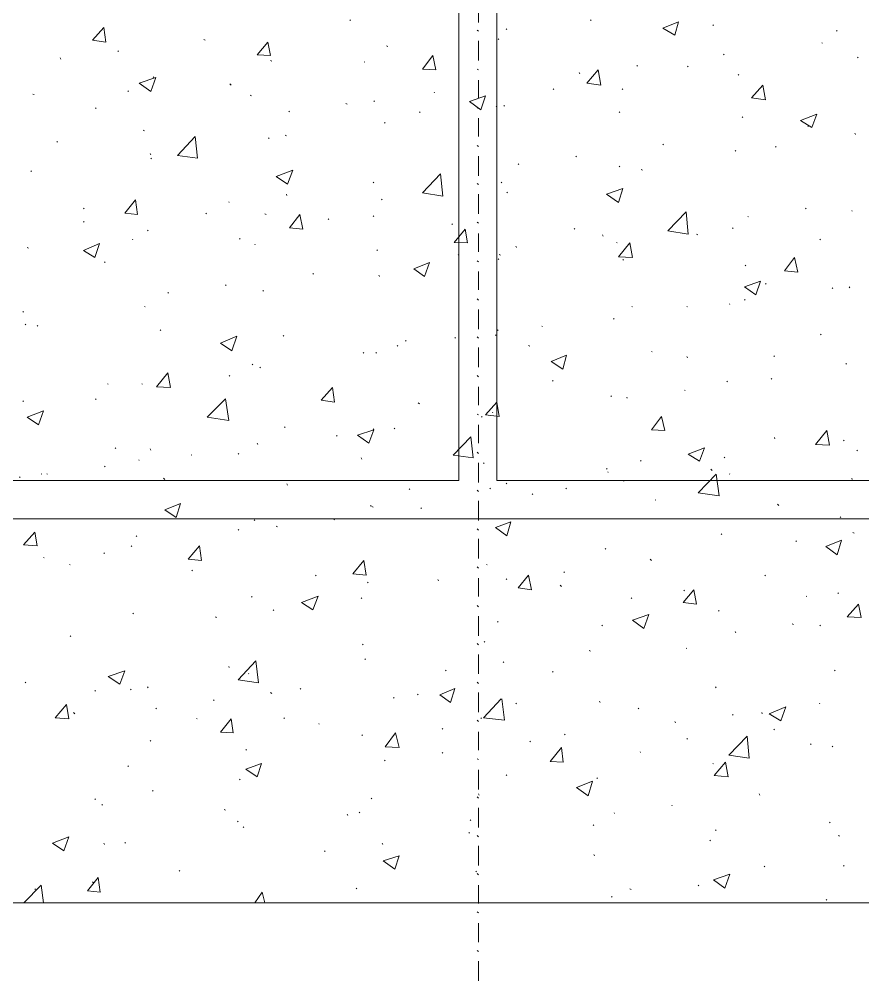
# Model space of a CAD drawing. Header units: millimetres. Extents: x 2928 to 3112, y 1220 to 1280.
# Drawn here: x 2960.056 to 2962.274, y 1240.585 to 1243.114 of the extents above; entities that cross this region are included whole.
import ezdxf

# ---------------------------------------------------------------- set-up
doc = ezdxf.new("R2010")
doc.units = ezdxf.units.MM

msp = doc.modelspace()

# ---------------------------------------------------------------- linework, layer by layer
at = {"color": 253, "linetype": 'Continuous', "lineweight": 5, "true_color": 0x9a9a9a}
for points in [[(2940.97965, 1262.56226), (2981.54689, 1262.56226), (2981.54689, 1240.79028), (2940.97965, 1240.79028)], [(2941.98633, 1261.55224), (2980.53854, 1261.55224), (2980.53854, 1241.8003), (2941.98633, 1241.8003)]]:
    msp.add_lwpolyline(points, close=True, dxfattribs=at)
for points in [[(2961.2116, 1241.9003), (2942.08633, 1241.9003), (2942.08633, 1247.74538), (2950.25144, 1247.74538), (2950.25144, 1256.61384), (2942.08633, 1256.61384), (2942.08633, 1261.45224), (2961.2116, 1261.45224), (2961.2116, 1249.1904)], [(2961.3116, 1241.9003), (2980.43854, 1241.9003), (2980.43854, 1247.74538), (2972.27343, 1247.74538), (2972.27343, 1256.61384), (2980.43854, 1256.61384), (2980.43854, 1261.45224), (2961.3116, 1261.45224), (2961.3116, 1249.1904)], [(2961.2116, 1248.72039), (2961.2116, 1241.9003), (2961.2116, 1241.9003)], [(2961.3116, 1248.72039), (2961.3116, 1241.9003), (2961.3116, 1241.9003)]]:
    msp.add_lwpolyline(points, dxfattribs=at)
at = {"color": 7, "linetype": 'Continuous', "lineweight": 20, "true_color": 0x000007}
for points in [[(2961.26327, 1243.15698), (2961.26327, 1243.10531), (2961.26327, 1243.10531)], [(2961.26327, 1243.08198), (2961.25994, 1243.08531), (2961.25994, 1243.08531)], [(2961.26327, 1243.05698), (2961.26327, 1243.00531), (2961.26327, 1243.00531)], [(2961.26327, 1242.98031), (2961.25994, 1242.98198), (2961.25994, 1242.98198)], [(2961.26327, 1242.95365), (2961.26327, 1242.90531), (2961.26327, 1242.90531)], [(2961.26327, 1242.87864), (2961.25994, 1242.88198), (2961.25994, 1242.88198)], [(2961.26327, 1242.85364), (2961.26327, 1242.80531), (2961.26327, 1242.80531)], [(2961.26327, 1242.77864), (2961.25994, 1242.78198), (2961.25994, 1242.78198)], [(2961.26327, 1242.75364), (2961.26327, 1242.70198), (2961.26327, 1242.70198)], [(2961.26327, 1242.67864), (2961.25994, 1242.68197), (2961.25994, 1242.68197)], [(2961.26327, 1242.65364), (2961.26327, 1242.60197), (2961.26327, 1242.60197)], [(2961.26327, 1242.57697), (2961.25994, 1242.58031), (2961.25994, 1242.58031)], [(2961.26327, 1242.55031), (2961.26327, 1242.50197), (2961.26327, 1242.50197)], [(2961.26327, 1242.47531), (2961.25994, 1242.47864), (2961.25994, 1242.47864)], [(2961.26327, 1242.4503), (2961.26327, 1242.40197), (2961.26327, 1242.40197)], [(2961.26327, 1242.3753), (2961.25994, 1242.37864), (2961.25994, 1242.37864)], [(2961.26327, 1242.3503), (2961.26327, 1242.29864), (2961.26327, 1242.29864)], [(2961.26327, 1242.2753), (2961.25994, 1242.27864), (2961.25994, 1242.27864)], [(2961.26327, 1242.2503), (2961.26327, 1242.19863), (2961.26327, 1242.19863)], [(2961.26327, 1242.17363), (2961.25994, 1242.17697), (2961.25994, 1242.17697)], [(2961.26327, 1242.14697), (2961.26327, 1242.09863), (2961.26327, 1242.09863)], [(2961.26327, 1242.07363), (2961.25994, 1242.0753), (2961.25994, 1242.0753)], [(2961.26327, 1242.04697), (2961.26327, 1241.99863), (2961.26327, 1241.99863)], [(2961.26327, 1241.97196), (2961.25994, 1241.9753), (2961.25994, 1241.9753)], [(2961.26327, 1241.94696), (2961.26327, 1241.8953), (2961.26327, 1241.8953)], [(2961.26327, 1241.87196), (2961.25994, 1241.8753), (2961.25994, 1241.8753)], [(2961.26327, 1241.84696), (2961.26327, 1241.7953), (2961.26327, 1241.7953)], [(2961.26327, 1241.7703), (2961.25994, 1241.77363), (2961.25994, 1241.77363)], [(2961.26327, 1241.74696), (2961.26327, 1241.69529), (2961.26327, 1241.69529)], [(2961.26327, 1241.67029), (2961.25994, 1241.67363), (2961.25994, 1241.67363)], [(2961.26327, 1241.64363), (2961.26327, 1241.59529), (2961.26327, 1241.59529)], [(2961.26327, 1241.56863), (2961.25994, 1241.57196), (2961.25994, 1241.57196)], [(2961.26327, 1241.54363), (2961.26327, 1241.49196), (2961.26327, 1241.49196)], [(2961.26327, 1241.46862), (2961.25994, 1241.47196), (2961.25994, 1241.47196)], [(2961.26327, 1241.44362), (2961.26327, 1241.39196), (2961.26327, 1241.39196)], [(2961.26327, 1241.36696), (2961.25994, 1241.37029), (2961.25994, 1241.37029)], [(2961.26327, 1241.34362), (2961.26327, 1241.29195), (2961.26327, 1241.29195)], [(2961.26327, 1241.26695), (2961.25994, 1241.27029), (2961.25994, 1241.27029)], [(2961.26327, 1241.24029), (2961.26327, 1241.19195), (2961.26327, 1241.19195)], [(2961.26327, 1241.16695), (2961.25994, 1241.16862), (2961.25994, 1241.16862)], [(2961.26327, 1241.14029), (2961.26327, 1241.08862), (2961.26327, 1241.08862)], [(2961.26327, 1241.06529), (2961.25994, 1241.06862), (2961.25994, 1241.06862)], [(2961.26327, 1241.04028), (2961.26327, 1240.98862), (2961.26327, 1240.98862)], [(2961.26327, 1240.96362), (2961.25994, 1240.96695), (2961.25994, 1240.96695)], [(2961.26327, 1240.94028), (2961.26327, 1240.88862), (2961.26327, 1240.88862)], [(2961.26327, 1240.86362), (2961.25994, 1240.86695), (2961.25994, 1240.86695)], [(2961.26327, 1240.83695), (2961.26327, 1240.78861), (2961.26327, 1240.78861)], [(2961.26327, 1240.76361), (2961.25994, 1240.76695), (2961.25994, 1240.76695)], [(2961.26327, 1240.73695), (2961.26327, 1240.68695), (2961.26327, 1240.68695)], [(2961.26327, 1240.66195), (2961.25994, 1240.66528), (2961.25994, 1240.66528)], [(2961.26327, 1240.63695), (2961.26327, 1240.58528), (2961.26327, 1240.58528)]]:
    msp.add_lwpolyline(points, dxfattribs=at)
at = {"color": 92, "linetype": 'Continuous', "lineweight": 13, "true_color": 0x00b800}
for points in [[(2960.9266, 1243.11031), (2960.92493, 1243.11198), (2960.92493, 1243.11198)], [(2961.55994, 1243.11031), (2961.55827, 1243.11198), (2961.55827, 1243.11198)], [(2961.74828, 1243.09031), (2961.78994, 1243.10698), (2961.78994, 1243.10698)], [(2961.77994, 1243.07198), (2961.78994, 1243.10698), (2961.78994, 1243.10698)], [(2961.88161, 1243.09698), (2961.87994, 1243.09865), (2961.87994, 1243.09865)], [(2960.24825, 1243.05865), (2960.27825, 1243.09198), (2960.27825, 1243.09198)], [(2960.28325, 1243.05365), (2960.27825, 1243.09198), (2960.27825, 1243.09198)], [(2961.33827, 1243.08698), (2961.3366, 1243.08865), (2961.3366, 1243.08865)], [(2961.74828, 1243.09031), (2961.77994, 1243.07198), (2961.77994, 1243.07198)], [(2962.20662, 1243.08198), (2962.20495, 1243.08365), (2962.20495, 1243.08365)], [(2960.24825, 1243.05865), (2960.28325, 1243.05365), (2960.28325, 1243.05365)], [(2960.54493, 1243.05865), (2960.54159, 1243.06031), (2960.54159, 1243.06031)], [(2960.68159, 1243.02031), (2960.70993, 1243.05365), (2960.70993, 1243.05365)], [(2960.71659, 1243.01865), (2960.70993, 1243.05365), (2960.70993, 1243.05365)], [(2961.3166, 1243.06031), (2961.31494, 1243.06198), (2961.31494, 1243.06198)], [(2962.16828, 1243.05031), (2962.16662, 1243.05198), (2962.16662, 1243.05198)], [(2960.31659, 1243.02865), (2960.31492, 1243.03031), (2960.31492, 1243.03031)], [(2961.02493, 1243.04198), (2961.0216, 1243.04365), (2961.0216, 1243.04365)], [(2960.16492, 1243.00865), (2960.16325, 1243.01198), (2960.16325, 1243.01198)], [(2960.68159, 1243.02031), (2960.71659, 1243.01865), (2960.71659, 1243.01865)], [(2960.71993, 1243.00365), (2960.71659, 1243.00531), (2960.71659, 1243.00531)], [(2960.96493, 1243.00031), (2960.96326, 1243.00198), (2960.96326, 1243.00198)], [(2961.1166, 1242.98198), (2961.14327, 1243.01865), (2961.14327, 1243.01865)], [(2961.1516, 1242.98031), (2961.14327, 1243.01865), (2961.14327, 1243.01865)], [(2961.90994, 1243.02031), (2961.90828, 1243.02198), (2961.90828, 1243.02198)], [(2962.26162, 1243.01198), (2962.25995, 1243.01365), (2962.25995, 1243.01365)], [(2961.1166, 1242.98198), (2961.1516, 1242.98031), (2961.1516, 1242.98031)], [(2961.52994, 1242.97031), (2961.52827, 1242.97365), (2961.52827, 1242.97365)], [(2961.54827, 1242.94531), (2961.57827, 1242.98031), (2961.57827, 1242.98031)], [(2961.58494, 1242.94031), (2961.57827, 1242.98031), (2961.57827, 1242.98031)], [(2961.68161, 1242.99031), (2961.67994, 1242.99198), (2961.67994, 1242.99198)], [(2961.81494, 1242.98865), (2961.81328, 1242.99031), (2961.81328, 1242.99031)], [(2960.37159, 1242.94531), (2960.41492, 1242.96031), (2960.41492, 1242.96031)], [(2960.40159, 1242.92364), (2960.41492, 1242.96031), (2960.41492, 1242.96031)], [(2960.40992, 1242.96031), (2960.40826, 1242.96198), (2960.40826, 1242.96198)], [(2961.94828, 1242.96698), (2961.94661, 1242.96865), (2961.94661, 1242.96865)], [(2960.34326, 1242.92364), (2960.34159, 1242.92531), (2960.34159, 1242.92531)], [(2960.37159, 1242.94531), (2960.40159, 1242.92364), (2960.40159, 1242.92364)], [(2960.61326, 1242.94031), (2960.60993, 1242.94365), (2960.60993, 1242.94365)], [(2961.14827, 1242.92031), (2961.1466, 1242.92198), (2961.1466, 1242.92198)], [(2961.46161, 1242.92865), (2961.45994, 1242.93031), (2961.45994, 1242.93031)], [(2961.54827, 1242.94531), (2961.58494, 1242.94031), (2961.58494, 1242.94031)], [(2961.64327, 1242.92865), (2961.64161, 1242.93031), (2961.64161, 1242.93031)], [(2961.98161, 1242.90698), (2962.01161, 1242.94031), (2962.01161, 1242.94031)], [(2962.01828, 1242.90198), (2962.01161, 1242.94031), (2962.01161, 1242.94031)], [(2960.09492, 1242.91531), (2960.09159, 1242.91698), (2960.09159, 1242.91698)], [(2960.66659, 1242.91198), (2960.66326, 1242.91364), (2960.66326, 1242.91364)], [(2960.98993, 1242.89698), (2960.98826, 1242.89864), (2960.98826, 1242.89864)], [(2961.23994, 1242.89698), (2961.2816, 1242.91198), (2961.2816, 1242.91198)], [(2961.23994, 1242.89698), (2961.26994, 1242.87531), (2961.26994, 1242.87531)], [(2961.26994, 1242.87531), (2961.2816, 1242.91198), (2961.2816, 1242.91198)], [(2961.98161, 1242.90698), (2962.01828, 1242.90198), (2962.01828, 1242.90198)], [(2960.25825, 1242.87864), (2960.25659, 1242.88031), (2960.25659, 1242.88031)], [(2960.7666, 1242.87031), (2960.76493, 1242.87198), (2960.76493, 1242.87198)], [(2960.91826, 1242.89031), (2960.91493, 1242.89198), (2960.91493, 1242.89198)], [(2961.3116, 1242.88364), (2961.30994, 1242.88531), (2961.30994, 1242.88531)], [(2961.3316, 1242.88531), (2961.32994, 1242.88698), (2961.32994, 1242.88698)], [(2961.10993, 1242.86864), (2961.10827, 1242.87031), (2961.10827, 1242.87031)], [(2961.63494, 1242.86864), (2961.63327, 1242.87031), (2961.63327, 1242.87031)], [(2961.95828, 1242.85531), (2961.95661, 1242.85698), (2961.95661, 1242.85698)], [(2962.10995, 1242.84698), (2962.15328, 1242.86364), (2962.15328, 1242.86364)], [(2962.10995, 1242.84698), (2962.13995, 1242.82864), (2962.13995, 1242.82864)], [(2962.13995, 1242.82864), (2962.15328, 1242.86364), (2962.15328, 1242.86364)], [(2960.38492, 1242.82031), (2960.38159, 1242.82198), (2960.38159, 1242.82198)], [(2961.01827, 1242.84031), (2961.0166, 1242.84198), (2961.0166, 1242.84198)], [(2962.13161, 1242.83198), (2962.12995, 1242.83364), (2962.12995, 1242.83364)], [(2960.47159, 1242.75531), (2960.51826, 1242.80531), (2960.51826, 1242.80531)], [(2960.52492, 1242.74864), (2960.51826, 1242.80531), (2960.51826, 1242.80531)], [(2960.71326, 1242.80031), (2960.71159, 1242.80198), (2960.71159, 1242.80198)], [(2960.75826, 1242.80698), (2960.75493, 1242.80864), (2960.75493, 1242.80864)], [(2962.25495, 1242.81031), (2962.25328, 1242.81364), (2962.25328, 1242.81364)], [(2960.15659, 1242.79031), (2960.15492, 1242.79198), (2960.15492, 1242.79198)], [(2961.74994, 1242.78364), (2961.74828, 1242.78531), (2961.74828, 1242.78531)], [(2962.04661, 1242.77698), (2962.04495, 1242.77864), (2962.04495, 1242.77864)], [(2960.40159, 1242.75698), (2960.39992, 1242.76031), (2960.39992, 1242.76031)], [(2960.40326, 1242.74698), (2960.40159, 1242.74864), (2960.40159, 1242.74864)], [(2960.47159, 1242.75531), (2960.52492, 1242.74864), (2960.52492, 1242.74864)], [(2961.52161, 1242.75198), (2961.51994, 1242.75364), (2961.51994, 1242.75364)], [(2961.93995, 1242.76698), (2961.93828, 1242.76864), (2961.93828, 1242.76864)], [(2961.36994, 1242.73198), (2961.36827, 1242.73364), (2961.36827, 1242.73364)], [(2961.63494, 1242.72531), (2961.63327, 1242.72698), (2961.63327, 1242.72698)], [(2960.08825, 1242.71364), (2960.08659, 1242.71531), (2960.08659, 1242.71531)], [(2960.73159, 1242.70031), (2960.77493, 1242.71698), (2960.77493, 1242.71698)], [(2960.73159, 1242.70031), (2960.7616, 1242.68031), (2960.7616, 1242.68031)], [(2960.7616, 1242.68031), (2960.77493, 1242.71698), (2960.77493, 1242.71698)], [(2961.1166, 1242.65697), (2961.16327, 1242.70698), (2961.16327, 1242.70698)], [(2961.16993, 1242.64864), (2961.16327, 1242.70698), (2961.16327, 1242.70698)], [(2961.69494, 1242.71698), (2961.69161, 1242.71864), (2961.69161, 1242.71864)], [(2960.98826, 1242.68364), (2960.9866, 1242.68531), (2960.9866, 1242.68531)], [(2961.32494, 1242.68364), (2961.32327, 1242.68531), (2961.32327, 1242.68531)], [(2961.59994, 1242.65364), (2961.64327, 1242.66864), (2961.64327, 1242.66864)], [(2961.63161, 1242.63197), (2961.64327, 1242.66864), (2961.64327, 1242.66864)], [(2960.75993, 1242.65031), (2960.75826, 1242.65364), (2960.75826, 1242.65364)], [(2961.1166, 1242.65697), (2961.16993, 1242.64864), (2961.16993, 1242.64864)], [(2961.33994, 1242.65697), (2961.33827, 1242.65864), (2961.33827, 1242.65864)], [(2961.59994, 1242.65364), (2961.63161, 1242.63197), (2961.63161, 1242.63197)], [(2960.33326, 1242.60364), (2960.36159, 1242.63864), (2960.36159, 1242.63864)], [(2960.36659, 1242.60031), (2960.36159, 1242.63864), (2960.36159, 1242.63864)], [(2960.60826, 1242.63197), (2960.60659, 1242.63364), (2960.60659, 1242.63364)], [(2961.00993, 1242.63864), (2961.00827, 1242.64031), (2961.00827, 1242.64031)], [(2960.22659, 1242.61531), (2960.22492, 1242.61697), (2960.22492, 1242.61697)], [(2960.33326, 1242.60364), (2960.36659, 1242.60031), (2960.36659, 1242.60031)], [(2960.54826, 1242.60197), (2960.54659, 1242.60364), (2960.54659, 1242.60364)], [(2960.70493, 1242.60031), (2960.70159, 1242.60197), (2960.70159, 1242.60197)], [(2960.7666, 1242.56531), (2960.79326, 1242.60031), (2960.79326, 1242.60031)], [(2960.8016, 1242.56197), (2960.79326, 1242.60031), (2960.79326, 1242.60031)], [(2960.98826, 1242.59531), (2960.9866, 1242.59697), (2960.9866, 1242.59697)], [(2961.76161, 1242.55697), (2961.80994, 1242.60697), (2961.80994, 1242.60697)], [(2961.81494, 1242.54864), (2961.80994, 1242.60697), (2961.80994, 1242.60697)], [(2961.97328, 1242.59364), (2961.97161, 1242.59531), (2961.97161, 1242.59531)], [(2962.12495, 1242.61531), (2962.12328, 1242.61697), (2962.12328, 1242.61697)], [(2962.24662, 1242.60864), (2962.24495, 1242.61031), (2962.24495, 1242.61031)], [(2960.22659, 1242.58031), (2960.22492, 1242.58197), (2960.22492, 1242.58197)], [(2960.86993, 1242.58697), (2960.86826, 1242.58864), (2960.86826, 1242.58864)], [(2961.19493, 1242.57364), (2961.19327, 1242.57531), (2961.19327, 1242.57531)], [(2960.39492, 1242.55697), (2960.39326, 1242.55864), (2960.39326, 1242.55864)], [(2960.7666, 1242.56531), (2960.8016, 1242.56197), (2960.8016, 1242.56197)], [(2961.19993, 1242.52697), (2961.22827, 1242.56197), (2961.22827, 1242.56197)], [(2961.23494, 1242.52531), (2961.22827, 1242.56197), (2961.22827, 1242.56197)], [(2961.51661, 1242.56197), (2961.51494, 1242.56364), (2961.51494, 1242.56364)], [(2961.59161, 1242.54364), (2961.58994, 1242.54697), (2961.58994, 1242.54697)], [(2961.76161, 1242.55697), (2961.81494, 1242.54864), (2961.81494, 1242.54864)], [(2961.83994, 1242.54697), (2961.83661, 1242.54864), (2961.83661, 1242.54864)], [(2961.93328, 1242.56364), (2961.93161, 1242.56531), (2961.93161, 1242.56531)], [(2960.22492, 1242.50531), (2960.26659, 1242.52364), (2960.26659, 1242.52364)], [(2960.25492, 1242.48697), (2960.26659, 1242.52364), (2960.26659, 1242.52364)], [(2960.35492, 1242.53364), (2960.35326, 1242.53531), (2960.35326, 1242.53531)], [(2960.63659, 1242.53531), (2960.63493, 1242.53697), (2960.63493, 1242.53697)], [(2960.67659, 1242.52031), (2960.67493, 1242.52197), (2960.67493, 1242.52197)], [(2961.19993, 1242.52697), (2961.23494, 1242.52531), (2961.23494, 1242.52531)], [(2961.36327, 1242.51364), (2961.3616, 1242.51697), (2961.3616, 1242.51697)], [(2961.62827, 1242.52531), (2961.62661, 1242.52697), (2961.62661, 1242.52697)], [(2961.63161, 1242.48864), (2961.66161, 1242.52531), (2961.66161, 1242.52531)], [(2961.66827, 1242.48697), (2961.66161, 1242.52531), (2961.66161, 1242.52531)], [(2962.16328, 1242.53364), (2962.16162, 1242.53531), (2962.16162, 1242.53531)], [(2960.07992, 1242.51197), (2960.07659, 1242.51364), (2960.07659, 1242.51364)], [(2960.22492, 1242.50531), (2960.25492, 1242.48697), (2960.25492, 1242.48697)], [(2960.99827, 1242.50531), (2960.9966, 1242.50697), (2960.9966, 1242.50697)], [(2961.2116, 1242.49364), (2961.20993, 1242.49531), (2961.20993, 1242.49531)], [(2961.3216, 1242.49364), (2961.31827, 1242.49531), (2961.31827, 1242.49531)], [(2960.28159, 1242.47364), (2960.27992, 1242.47531), (2960.27992, 1242.47531)], [(2961.09327, 1242.45697), (2961.13493, 1242.47364), (2961.13493, 1242.47364)], [(2961.1216, 1242.43697), (2961.13493, 1242.47364), (2961.13493, 1242.47364)], [(2961.3166, 1242.48197), (2961.31494, 1242.48364), (2961.31494, 1242.48364)], [(2961.63161, 1242.48864), (2961.66827, 1242.48697), (2961.66827, 1242.48697)], [(2961.64494, 1242.48031), (2961.64327, 1242.48197), (2961.64327, 1242.48197)], [(2961.96661, 1242.46531), (2961.96495, 1242.46697), (2961.96495, 1242.46697)], [(2962.06828, 1242.45197), (2962.09495, 1242.48697), (2962.09495, 1242.48697)], [(2962.10328, 1242.44864), (2962.09495, 1242.48697), (2962.09495, 1242.48697)], [(2960.82993, 1242.44364), (2960.82826, 1242.4453), (2960.82826, 1242.4453)], [(2961.09327, 1242.45697), (2961.1216, 1242.43697), (2961.1216, 1242.43697)], [(2962.06828, 1242.45197), (2962.10328, 1242.44864), (2962.10328, 1242.44864)], [(2961.00327, 1242.43697), (2961.0016, 1242.4403), (2961.0016, 1242.4403)], [(2961.96328, 1242.4103), (2962.00495, 1242.4253), (2962.00495, 1242.4253)], [(2961.99328, 1242.38864), (2962.00495, 1242.4253), (2962.00495, 1242.4253)], [(2962.01995, 1242.41697), (2962.01828, 1242.41864), (2962.01828, 1242.41864)], [(2960.44826, 1242.39364), (2960.44659, 1242.3953), (2960.44659, 1242.3953)], [(2960.59993, 1242.41364), (2960.59826, 1242.4153), (2960.59826, 1242.4153)], [(2960.69826, 1242.39864), (2960.69659, 1242.4003), (2960.69659, 1242.4003)], [(2961.96328, 1242.4103), (2961.99328, 1242.38864), (2961.99328, 1242.38864)], [(2962.19495, 1242.4053), (2962.19328, 1242.40697), (2962.19328, 1242.40697)], [(2962.23995, 1242.40697), (2962.23828, 1242.4103), (2962.23828, 1242.4103)], [(2961.92494, 1242.36364), (2961.92328, 1242.3653), (2961.92328, 1242.3653)], [(2961.96495, 1242.3753), (2961.96328, 1242.37697), (2961.96328, 1242.37697)], [(2960.06659, 1242.34364), (2960.06492, 1242.3453), (2960.06492, 1242.3453)], [(2960.38659, 1242.35697), (2960.38492, 1242.35864), (2960.38492, 1242.35864)], [(2961.66827, 1242.35697), (2961.66661, 1242.35864), (2961.66661, 1242.35864)], [(2961.81328, 1242.35697), (2961.81161, 1242.35864), (2961.81161, 1242.35864)], [(2961.61994, 1242.3253), (2961.61827, 1242.32697), (2961.61827, 1242.32697)], [(2960.07325, 1242.3103), (2960.07159, 1242.31197), (2960.07159, 1242.31197)], [(2960.10492, 1242.30697), (2960.10325, 1242.30864), (2960.10325, 1242.30864)], [(2960.42826, 1242.2953), (2960.42659, 1242.29697), (2960.42659, 1242.29697)], [(2961.31494, 1242.2953), (2961.31327, 1242.29697), (2961.31327, 1242.29697)], [(2961.4316, 1242.3053), (2961.42994, 1242.30697), (2961.42994, 1242.30697)], [(2960.58493, 1242.26197), (2960.62826, 1242.2803), (2960.62826, 1242.2803)], [(2960.61493, 1242.24197), (2960.62826, 1242.2803), (2960.62826, 1242.2803)], [(2960.75159, 1242.2803), (2960.74993, 1242.28197), (2960.74993, 1242.28197)], [(2961.07327, 1242.26697), (2961.0716, 1242.26864), (2961.0716, 1242.26864)], [(2961.20327, 1242.2753), (2961.2016, 1242.27697), (2961.2016, 1242.27697)], [(2961.30994, 1242.28197), (2961.30827, 1242.28364), (2961.30827, 1242.28364)], [(2962.16495, 1242.28364), (2962.16328, 1242.2853), (2962.16328, 1242.2853)], [(2960.58493, 1242.26197), (2960.61493, 1242.24197), (2960.61493, 1242.24197)], [(2961.0516, 1242.25364), (2961.04993, 1242.2553), (2961.04993, 1242.2553)], [(2961.39827, 1242.25364), (2961.39494, 1242.2553), (2961.39494, 1242.2553)], [(2961.71994, 1242.23864), (2961.71828, 1242.2403), (2961.71828, 1242.2403)], [(2960.9616, 1242.2353), (2960.95993, 1242.23697), (2960.95993, 1242.23697)], [(2960.99493, 1242.2353), (2960.99326, 1242.23697), (2960.99326, 1242.23697)], [(2961.45494, 1242.21363), (2961.49494, 1242.2303), (2961.49494, 1242.2303)], [(2961.45494, 1242.21363), (2961.48494, 1242.19363), (2961.48494, 1242.19363)], [(2961.48494, 1242.19363), (2961.49494, 1242.2303), (2961.49494, 1242.2303)], [(2961.81328, 1242.22363), (2961.81161, 1242.22697), (2961.81161, 1242.22697)], [(2962.04161, 1242.22697), (2962.03995, 1242.22864), (2962.03995, 1242.22864)], [(2960.66993, 1242.2053), (2960.66826, 1242.20697), (2960.66826, 1242.20697)], [(2960.68993, 1242.19697), (2960.68826, 1242.19863), (2960.68826, 1242.19863)], [(2962.23162, 1242.20697), (2962.22995, 1242.20863), (2962.22995, 1242.20863)], [(2960.41659, 1242.14697), (2960.44659, 1242.18363), (2960.44659, 1242.18363)], [(2960.44159, 1242.1753), (2960.43992, 1242.17697), (2960.43992, 1242.17697)], [(2960.45326, 1242.1453), (2960.44659, 1242.18363), (2960.44659, 1242.18363)], [(2960.60993, 1242.1753), (2960.60826, 1242.17697), (2960.60826, 1242.17697)], [(2961.45994, 1242.16197), (2961.45827, 1242.16363), (2961.45827, 1242.16363)], [(2962.03495, 1242.16697), (2962.03328, 1242.16863), (2962.03328, 1242.16863)], [(2960.28992, 1242.15363), (2960.28825, 1242.1553), (2960.28825, 1242.1553)], [(2960.37992, 1242.15363), (2960.37826, 1242.1553), (2960.37826, 1242.1553)], [(2960.41659, 1242.14697), (2960.45326, 1242.1453), (2960.45326, 1242.1453)], [(2960.84993, 1242.11197), (2960.87993, 1242.1453), (2960.87993, 1242.1453)], [(2960.88493, 1242.10697), (2960.87993, 1242.1453), (2960.87993, 1242.1453)], [(2961.80661, 1242.13697), (2961.80494, 1242.13863), (2961.80494, 1242.13863)], [(2961.91828, 1242.1603), (2961.91661, 1242.16197), (2961.91661, 1242.16197)], [(2960.25825, 1242.11363), (2960.25659, 1242.1153), (2960.25659, 1242.1153)], [(2960.54993, 1242.06697), (2960.59826, 1242.1153), (2960.59826, 1242.1153)], [(2960.60659, 1242.05863), (2960.59826, 1242.1153), (2960.59826, 1242.1153)], [(2961.61327, 1242.12197), (2961.61161, 1242.12363), (2961.61161, 1242.12363)], [(2961.65494, 1242.11697), (2961.65327, 1242.1203), (2961.65327, 1242.1203)], [(2960.06659, 1242.10863), (2960.06492, 1242.1103), (2960.06492, 1242.1103)], [(2960.84993, 1242.11197), (2960.88493, 1242.10697), (2960.88493, 1242.10697)], [(2961.10827, 1242.10197), (2961.10493, 1242.1053), (2961.10493, 1242.1053)], [(2961.2816, 1242.07363), (2961.3116, 1242.10697), (2961.3116, 1242.10697)], [(2961.31827, 1242.06863), (2961.3116, 1242.10697), (2961.3116, 1242.10697)], [(2960.07659, 1242.06697), (2960.11992, 1242.08363), (2960.11992, 1242.08363)], [(2960.07659, 1242.06697), (2960.10659, 1242.04697), (2960.10659, 1242.04697)], [(2960.10659, 1242.04697), (2960.11992, 1242.08363), (2960.11992, 1242.08363)], [(2960.54993, 1242.06697), (2960.60659, 1242.05863), (2960.60659, 1242.05863)], [(2961.27327, 1242.06697), (2961.2716, 1242.06863), (2961.2716, 1242.06863)], [(2961.2816, 1242.07363), (2961.31827, 1242.06863), (2961.31827, 1242.06863)], [(2961.3016, 1242.07863), (2961.29994, 1242.0803), (2961.29994, 1242.0803)], [(2961.71828, 1242.03363), (2961.74494, 1242.06863), (2961.74494, 1242.06863)], [(2961.75328, 1242.03197), (2961.74494, 1242.06863), (2961.74494, 1242.06863)], [(2960.75493, 1242.0403), (2960.75326, 1242.04197), (2960.75326, 1242.04197)], [(2960.98826, 1242.03363), (2960.9866, 1242.03697), (2960.9866, 1242.03697)], [(2961.04327, 1242.03697), (2961.0416, 1242.03863), (2961.0416, 1242.03863)], [(2960.8916, 1242.01697), (2960.88993, 1242.01863), (2960.88993, 1242.01863)], [(2960.94493, 1242.0203), (2960.98826, 1242.03363), (2960.98826, 1242.03363)], [(2960.94493, 1242.0203), (2960.97493, 1241.99863), (2960.97493, 1241.99863)], [(2960.97493, 1241.99863), (2960.98826, 1242.03363), (2960.98826, 1242.03363)], [(2961.1966, 1241.96696), (2961.24327, 1242.0153), (2961.24327, 1242.0153)], [(2961.24994, 1241.9603), (2961.24327, 1242.0153), (2961.24327, 1242.0153)], [(2961.71828, 1242.03363), (2961.75328, 1242.03197), (2961.75328, 1242.03197)], [(2962.04328, 1242.0103), (2962.04161, 1242.01363), (2962.04161, 1242.01363)], [(2962.14995, 1241.9953), (2962.17995, 1242.03197), (2962.17995, 1242.03197)], [(2962.18662, 1241.99363), (2962.17995, 1242.03197), (2962.17995, 1242.03197)], [(2960.30992, 1241.9853), (2960.30826, 1241.98696), (2960.30826, 1241.98696)], [(2960.68326, 1241.9953), (2960.68159, 1241.99863), (2960.68159, 1241.99863)], [(2961.81494, 1241.9703), (2961.85828, 1241.98696), (2961.85828, 1241.98696)], [(2961.84494, 1241.95196), (2961.85828, 1241.98696), (2961.85828, 1241.98696)], [(2962.14995, 1241.9953), (2962.18662, 1241.99363), (2962.18662, 1241.99363)], [(2962.22495, 1242.0053), (2962.22328, 1242.00697), (2962.22328, 1242.00697)], [(2960.40159, 1241.9803), (2960.39992, 1241.98363), (2960.39992, 1241.98363)], [(2960.50992, 1241.96696), (2960.50826, 1241.96863), (2960.50826, 1241.96863)], [(2960.63326, 1241.9703), (2960.63159, 1241.97196), (2960.63159, 1241.97196)], [(2961.1966, 1241.96696), (2961.24994, 1241.9603), (2961.24994, 1241.9603)], [(2961.81494, 1241.9703), (2961.84494, 1241.95196), (2961.84494, 1241.95196)], [(2961.91161, 1241.9603), (2961.90994, 1241.96196), (2961.90994, 1241.96196)], [(2962.25995, 1241.97863), (2962.25828, 1241.9803), (2962.25828, 1241.9803)], [(2960.28159, 1241.93696), (2960.27992, 1241.93863), (2960.27992, 1241.93863)], [(2960.37159, 1241.95363), (2960.36992, 1241.9553), (2960.36992, 1241.9553)], [(2960.9566, 1241.95696), (2960.95493, 1241.9603), (2960.95493, 1241.9603)], [(2961.27827, 1241.9453), (2961.2766, 1241.94696), (2961.2766, 1241.94696)], [(2961.69161, 1241.95196), (2961.68994, 1241.95363), (2961.68994, 1241.95363)], [(2960.05825, 1241.90863), (2960.05658, 1241.9103), (2960.05658, 1241.9103)], [(2960.11492, 1241.91696), (2960.11325, 1241.91863), (2960.11325, 1241.91863)], [(2960.12992, 1241.91696), (2960.12825, 1241.91863), (2960.12825, 1241.91863)], [(2961.60161, 1241.9303), (2961.59994, 1241.93196), (2961.59994, 1241.93196)], [(2961.60494, 1241.92196), (2961.60327, 1241.92363), (2961.60327, 1241.92363)], [(2961.84161, 1241.86863), (2961.88828, 1241.91696), (2961.88828, 1241.91696)], [(2961.87828, 1241.92696), (2961.87494, 1241.9303), (2961.87494, 1241.9303)], [(2961.89661, 1241.8603), (2961.88828, 1241.91696), (2961.88828, 1241.91696)], [(2961.92494, 1241.91696), (2961.92328, 1241.91863), (2961.92328, 1241.91863)], [(2960.43826, 1241.90363), (2960.43492, 1241.90696), (2960.43492, 1241.90696)], [(2960.7616, 1241.88863), (2960.75993, 1241.89196), (2960.75993, 1241.89196)], [(2961.33827, 1241.89196), (2961.3366, 1241.89363), (2961.3366, 1241.89363)], [(2961.64661, 1241.89863), (2961.64494, 1241.9003), (2961.64494, 1241.9003)], [(2962.24662, 1241.90363), (2962.24495, 1241.90696), (2962.24495, 1241.90696)], [(2961.08327, 1241.87696), (2961.0816, 1241.87863), (2961.0816, 1241.87863)], [(2961.29494, 1241.87863), (2961.29327, 1241.8803), (2961.29327, 1241.8803)], [(2961.4066, 1241.86363), (2961.40494, 1241.8653), (2961.40494, 1241.8653)], [(2961.49494, 1241.87863), (2961.49327, 1241.8803), (2961.49327, 1241.8803)], [(2961.84161, 1241.86863), (2961.89661, 1241.8603), (2961.89661, 1241.8603)], [(2960.43826, 1241.82363), (2960.47992, 1241.8403), (2960.47992, 1241.8403)], [(2960.46826, 1241.80363), (2960.47992, 1241.8403), (2960.47992, 1241.8403)], [(2960.9816, 1241.83363), (2960.97993, 1241.8353), (2960.97993, 1241.8353)], [(2961.72994, 1241.84863), (2961.72828, 1241.8503), (2961.72828, 1241.8503)], [(2962.05328, 1241.8353), (2962.04995, 1241.83863), (2962.04995, 1241.83863)], [(2960.43826, 1241.82363), (2960.46826, 1241.80363), (2960.46826, 1241.80363)], [(2960.9866, 1241.8303), (2960.98326, 1241.83196), (2960.98326, 1241.83196)], [(2961.11327, 1241.82696), (2961.1116, 1241.82863), (2961.1116, 1241.82863)], [(2960.67493, 1241.7953), (2960.67326, 1241.79696), (2960.67326, 1241.79696)], [(2960.88493, 1241.79696), (2960.88326, 1241.8003), (2960.88326, 1241.8003)], [(2961.30827, 1241.77696), (2961.34827, 1241.79196), (2961.34827, 1241.79196)], [(2961.33827, 1241.75529), (2961.34827, 1241.79196), (2961.34827, 1241.79196)], [(2962.21662, 1241.80363), (2962.21495, 1241.8053), (2962.21495, 1241.8053)], [(2960.06659, 1241.73196), (2960.09659, 1241.7653), (2960.09659, 1241.7653)], [(2960.10325, 1241.72863), (2960.09659, 1241.7653), (2960.09659, 1241.7653)], [(2960.63326, 1241.7703), (2960.63159, 1241.77196), (2960.63159, 1241.77196)], [(2960.73493, 1241.77863), (2960.73159, 1241.7803), (2960.73159, 1241.7803)], [(2961.30827, 1241.77696), (2961.33827, 1241.75529), (2961.33827, 1241.75529)], [(2961.90328, 1241.75863), (2961.90161, 1241.76029), (2961.90161, 1241.76029)], [(2962.25162, 1241.76196), (2962.24828, 1241.76363), (2962.24828, 1241.76363)], [(2960.36492, 1241.75363), (2960.36326, 1241.75529), (2960.36326, 1241.75529)], [(2962.09995, 1241.74029), (2962.09828, 1241.74196), (2962.09828, 1241.74196)], [(2962.17662, 1241.72696), (2962.21828, 1241.74363), (2962.21828, 1241.74363)], [(2962.20662, 1241.70529), (2962.21828, 1241.74363), (2962.21828, 1241.74363)], [(2960.06659, 1241.73196), (2960.10325, 1241.72863), (2960.10325, 1241.72863)], [(2960.27992, 1241.70863), (2960.27825, 1241.71029), (2960.27825, 1241.71029)], [(2960.35159, 1241.72696), (2960.34992, 1241.72863), (2960.34992, 1241.72863)], [(2960.49992, 1241.69363), (2960.52993, 1241.72863), (2960.52993, 1241.72863)], [(2960.53493, 1241.69029), (2960.52993, 1241.72863), (2960.52993, 1241.72863)], [(2961.59827, 1241.72029), (2961.59661, 1241.72196), (2961.59661, 1241.72196)], [(2962.17662, 1241.72696), (2962.20662, 1241.70529), (2962.20662, 1241.70529)], [(2960.12159, 1241.69696), (2960.11992, 1241.69863), (2960.11992, 1241.69863)], [(2960.49992, 1241.69363), (2960.53493, 1241.69029), (2960.53493, 1241.69029)], [(2960.93326, 1241.65529), (2960.9616, 1241.69029), (2960.9616, 1241.69029)], [(2960.96826, 1241.65196), (2960.9616, 1241.69029), (2960.9616, 1241.69029)], [(2961.71828, 1241.69029), (2961.71494, 1241.69363), (2961.71494, 1241.69363)], [(2960.18992, 1241.67863), (2960.18825, 1241.68029), (2960.18825, 1241.68029)], [(2960.51159, 1241.66363), (2960.50992, 1241.66529), (2960.50992, 1241.66529)], [(2961.2866, 1241.67863), (2961.28494, 1241.68029), (2961.28494, 1241.68029)], [(2961.48994, 1241.65863), (2961.48827, 1241.66029), (2961.48827, 1241.66029)], [(2960.8366, 1241.65029), (2960.83493, 1241.65196), (2960.83493, 1241.65196)], [(2960.93326, 1241.65529), (2960.96826, 1241.65196), (2960.96826, 1241.65196)], [(2960.97326, 1241.63196), (2960.9716, 1241.63363), (2960.9716, 1241.63363)], [(2961.15827, 1241.63696), (2961.1566, 1241.64029), (2961.1566, 1241.64029)], [(2961.33827, 1241.64029), (2961.3366, 1241.64196), (2961.3366, 1241.64196)], [(2961.36827, 1241.61863), (2961.39494, 1241.65196), (2961.39494, 1241.65196)], [(2961.40327, 1241.61363), (2961.39494, 1241.65196), (2961.39494, 1241.65196)], [(2962.01828, 1241.65029), (2962.01661, 1241.65196), (2962.01661, 1241.65196)], [(2961.36827, 1241.61863), (2961.40327, 1241.61363), (2961.40327, 1241.61363)], [(2961.48161, 1241.62196), (2961.47827, 1241.62529), (2961.47827, 1241.62529)], [(2961.80161, 1241.58029), (2961.82994, 1241.61363), (2961.82994, 1241.61363)], [(2961.80494, 1241.61029), (2961.80328, 1241.61196), (2961.80328, 1241.61196)], [(2961.83661, 1241.57529), (2961.82994, 1241.61363), (2961.82994, 1241.61363)], [(2960.66826, 1241.59363), (2960.66659, 1241.59529), (2960.66659, 1241.59529)], [(2960.79826, 1241.58029), (2960.8416, 1241.59696), (2960.8416, 1241.59696)], [(2960.82826, 1241.56029), (2960.8416, 1241.59696), (2960.8416, 1241.59696)], [(2960.9566, 1241.59029), (2960.95493, 1241.59196), (2960.95493, 1241.59196)], [(2961.66661, 1241.59029), (2961.66494, 1241.59196), (2961.66494, 1241.59196)], [(2962.12661, 1241.59529), (2962.12495, 1241.59696), (2962.12495, 1241.59696)], [(2962.20995, 1241.60363), (2962.20828, 1241.60529), (2962.20828, 1241.60529)], [(2960.72493, 1241.55863), (2960.72326, 1241.56029), (2960.72326, 1241.56029)], [(2960.79826, 1241.58029), (2960.82826, 1241.56029), (2960.82826, 1241.56029)], [(2961.80161, 1241.58029), (2961.83661, 1241.57529), (2961.83661, 1241.57529)], [(2961.89661, 1241.55696), (2961.89494, 1241.55863), (2961.89494, 1241.55863)], [(2962.23328, 1241.54196), (2962.26328, 1241.57529), (2962.26328, 1241.57529)], [(2962.26995, 1241.54029), (2962.26328, 1241.57529), (2962.26328, 1241.57529)], [(2960.35659, 1241.55029), (2960.35492, 1241.55196), (2960.35492, 1241.55196)], [(2960.57493, 1241.54029), (2960.57159, 1241.54196), (2960.57159, 1241.54196)], [(2961.66827, 1241.53363), (2961.71161, 1241.54863), (2961.71161, 1241.54863)], [(2961.66827, 1241.53363), (2961.69828, 1241.51196), (2961.69828, 1241.51196)], [(2961.69828, 1241.51196), (2961.71161, 1241.54863), (2961.71161, 1241.54863)], [(2962.23328, 1241.54196), (2962.26995, 1241.54029), (2962.26995, 1241.54029)], [(2961.31494, 1241.52863), (2961.31327, 1241.53029), (2961.31327, 1241.53029)], [(2961.58994, 1241.51862), (2961.58827, 1241.52029), (2961.58827, 1241.52029)], [(2962.09161, 1241.52196), (2962.08828, 1241.52362), (2962.08828, 1241.52362)], [(2962.16328, 1241.51862), (2962.16162, 1241.52029), (2962.16162, 1241.52029)], [(2960.19159, 1241.49029), (2960.18992, 1241.49196), (2960.18992, 1241.49196)], [(2961.93995, 1241.50029), (2961.93828, 1241.50362), (2961.93828, 1241.50362)], [(2960.95993, 1241.46862), (2960.95826, 1241.47029), (2960.95826, 1241.47029)], [(2961.27994, 1241.47529), (2961.27827, 1241.47696), (2961.27827, 1241.47696)], [(2961.81161, 1241.45862), (2961.80994, 1241.46029), (2961.80994, 1241.46029)], [(2960.9666, 1241.43029), (2960.96493, 1241.43196), (2960.96493, 1241.43196)], [(2961.55827, 1241.45196), (2961.55494, 1241.45362), (2961.55494, 1241.45362)], [(2960.60826, 1241.40862), (2960.60659, 1241.41196), (2960.60659, 1241.41196)], [(2960.63159, 1241.37696), (2960.67826, 1241.42696), (2960.67826, 1241.42696)], [(2960.68493, 1241.36862), (2960.67826, 1241.42696), (2960.67826, 1241.42696)], [(2961.32994, 1241.42196), (2961.32827, 1241.42362), (2961.32827, 1241.42362)], [(2960.28992, 1241.38529), (2960.33326, 1241.40029), (2960.33326, 1241.40029)], [(2960.28992, 1241.38529), (2960.31992, 1241.36529), (2960.31992, 1241.36529)], [(2960.31992, 1241.36529), (2960.33326, 1241.40029), (2960.33326, 1241.40029)], [(2960.65993, 1241.39196), (2960.65826, 1241.39362), (2960.65826, 1241.39362)], [(2961.17827, 1241.40029), (2961.1766, 1241.40196), (2961.1766, 1241.40196)], [(2961.45994, 1241.39696), (2961.45827, 1241.39862), (2961.45827, 1241.39862)], [(2962.20162, 1241.40029), (2962.19995, 1241.40196), (2962.19995, 1241.40196)], [(2960.07325, 1241.36862), (2960.07159, 1241.37029), (2960.07159, 1241.37029)], [(2960.39492, 1241.35529), (2960.39326, 1241.35862), (2960.39326, 1241.35862)], [(2960.63159, 1241.37696), (2960.68493, 1241.36862), (2960.68493, 1241.36862)], [(2960.7966, 1241.35196), (2960.79493, 1241.35362), (2960.79493, 1241.35362)], [(2961.1616, 1241.33696), (2961.2016, 1241.35362), (2961.2016, 1241.35362)], [(2961.18993, 1241.31696), (2961.2016, 1241.35362), (2961.2016, 1241.35362)], [(2961.88828, 1241.35529), (2961.88661, 1241.35862), (2961.88661, 1241.35862)], [(2960.25659, 1241.34696), (2960.25492, 1241.34862), (2960.25492, 1241.34862)], [(2960.34992, 1241.35029), (2960.34826, 1241.35196), (2960.34826, 1241.35196)], [(2960.71993, 1241.34029), (2960.71659, 1241.34362), (2960.71659, 1241.34362)], [(2961.0416, 1241.32862), (2961.03993, 1241.33029), (2961.03993, 1241.33029)], [(2961.10493, 1241.33696), (2961.10327, 1241.33862), (2961.10327, 1241.33862)], [(2961.1616, 1241.33696), (2961.18993, 1241.31696), (2961.18993, 1241.31696)], [(2960.14992, 1241.27695), (2960.17992, 1241.31196), (2960.17992, 1241.31196)], [(2960.18659, 1241.27362), (2960.17992, 1241.31196), (2960.17992, 1241.31196)], [(2960.56826, 1241.32196), (2960.56659, 1241.32362), (2960.56659, 1241.32362)], [(2961.2766, 1241.27695), (2961.32327, 1241.32696), (2961.32327, 1241.32696)], [(2961.3316, 1241.27029), (2961.32494, 1241.32696), (2961.32494, 1241.32696)], [(2961.36327, 1241.31362), (2961.3616, 1241.31529), (2961.3616, 1241.31529)], [(2961.58327, 1241.31696), (2961.58161, 1241.32029), (2961.58161, 1241.32029)], [(2962.02828, 1241.28695), (2962.07161, 1241.30529), (2962.07161, 1241.30529)], [(2962.05828, 1241.26862), (2962.07161, 1241.30529), (2962.07161, 1241.30529)], [(2962.16162, 1241.31362), (2962.15995, 1241.31529), (2962.15995, 1241.31529)], [(2960.20159, 1241.28695), (2960.19825, 1241.29029), (2960.19825, 1241.29029)], [(2960.41659, 1241.30029), (2960.41492, 1241.30196), (2960.41492, 1241.30196)], [(2961.68494, 1241.30029), (2961.68327, 1241.30196), (2961.68327, 1241.30196)], [(2961.93328, 1241.28362), (2961.93161, 1241.28529), (2961.93161, 1241.28529)], [(2962.00995, 1241.28695), (2962.00828, 1241.29029), (2962.00828, 1241.29029)], [(2962.02828, 1241.28695), (2962.05828, 1241.26862), (2962.05828, 1241.26862)], [(2960.14992, 1241.27695), (2960.18659, 1241.27362), (2960.18659, 1241.27362)], [(2960.52326, 1241.27362), (2960.52159, 1241.27529), (2960.52159, 1241.27529)], [(2960.58493, 1241.23862), (2960.61326, 1241.27362), (2960.61326, 1241.27362)], [(2960.61826, 1241.23695), (2960.61326, 1241.27362), (2960.61326, 1241.27362)], [(2960.75326, 1241.27529), (2960.75159, 1241.27695), (2960.75159, 1241.27695)], [(2960.84493, 1241.26029), (2960.84326, 1241.26195), (2960.84326, 1241.26195)], [(2961.2716, 1241.27529), (2961.26994, 1241.27695), (2961.26994, 1241.27695)], [(2961.2766, 1241.27695), (2961.3316, 1241.27029), (2961.3316, 1241.27029)], [(2961.78161, 1241.26362), (2961.77994, 1241.26695), (2961.77994, 1241.26695)], [(2960.58493, 1241.23862), (2960.61826, 1241.23695), (2960.61826, 1241.23695)], [(2960.95826, 1241.23029), (2960.9566, 1241.23195), (2960.9566, 1241.23195)], [(2961.01827, 1241.20029), (2961.04493, 1241.23695), (2961.04493, 1241.23695)], [(2961.05493, 1241.19862), (2961.04493, 1241.23695), (2961.04493, 1241.23695)], [(2961.16993, 1241.24695), (2961.16827, 1241.24862), (2961.16827, 1241.24862)], [(2961.49161, 1241.23195), (2961.48994, 1241.23362), (2961.48994, 1241.23362)], [(2961.92161, 1241.17862), (2961.96995, 1241.22862), (2961.96995, 1241.22862)], [(2961.97495, 1241.17029), (2961.96995, 1241.22862), (2961.96995, 1241.22862)], [(2962.04161, 1241.24529), (2962.03995, 1241.24695), (2962.03995, 1241.24695)], [(2960.40159, 1241.21529), (2960.39992, 1241.21695), (2960.39992, 1241.21695)], [(2961.39994, 1241.21362), (2961.39827, 1241.21529), (2961.39827, 1241.21529)], [(2961.81328, 1241.22029), (2961.81161, 1241.22195), (2961.81161, 1241.22195)], [(2962.13828, 1241.20695), (2962.13661, 1241.20862), (2962.13661, 1241.20862)], [(2962.19495, 1241.20029), (2962.19328, 1241.20195), (2962.19328, 1241.20195)], [(2960.65326, 1241.19195), (2960.65159, 1241.19362), (2960.65159, 1241.19362)], [(2961.01827, 1241.20029), (2961.05493, 1241.19862), (2961.05493, 1241.19862)], [(2961.16993, 1241.18362), (2961.16827, 1241.18529), (2961.16827, 1241.18529)], [(2961.4516, 1241.16195), (2961.48161, 1241.19862), (2961.48161, 1241.19862)], [(2961.48661, 1241.16029), (2961.48161, 1241.19862), (2961.48161, 1241.19862)], [(2961.68994, 1241.18529), (2961.68827, 1241.18695), (2961.68827, 1241.18695)], [(2961.92161, 1241.17862), (2961.97495, 1241.17029), (2961.97495, 1241.17029)], [(2960.65159, 1241.14195), (2960.69326, 1241.15695), (2960.69326, 1241.15695)], [(2960.68159, 1241.12195), (2960.69326, 1241.15695), (2960.69326, 1241.15695)], [(2961.01827, 1241.16362), (2961.0166, 1241.16529), (2961.0166, 1241.16529)], [(2961.4516, 1241.16195), (2961.48661, 1241.16029), (2961.48661, 1241.16029)], [(2961.88161, 1241.15529), (2961.87994, 1241.15695), (2961.87994, 1241.15695)], [(2961.88328, 1241.12529), (2961.91328, 1241.16029), (2961.91328, 1241.16029)], [(2961.91994, 1241.12195), (2961.91328, 1241.16029), (2961.91328, 1241.16029)], [(2960.34326, 1241.14862), (2960.34159, 1241.15029), (2960.34159, 1241.15029)], [(2960.65159, 1241.14195), (2960.68159, 1241.12195), (2960.68159, 1241.12195)], [(2961.33827, 1241.12529), (2961.3366, 1241.12695), (2961.3366, 1241.12695)], [(2960.63659, 1241.11362), (2960.63493, 1241.11529), (2960.63493, 1241.11529)], [(2961.52161, 1241.09362), (2961.56327, 1241.11029), (2961.56327, 1241.11029)], [(2961.55161, 1241.07195), (2961.56327, 1241.11029), (2961.56327, 1241.11029)], [(2961.57661, 1241.11695), (2961.57494, 1241.11862), (2961.57494, 1241.11862)], [(2961.88328, 1241.12529), (2961.91994, 1241.12195), (2961.91994, 1241.12195)], [(2960.40826, 1241.08362), (2960.40659, 1241.08529), (2960.40659, 1241.08529)], [(2961.26494, 1241.07362), (2961.26327, 1241.07695), (2961.26327, 1241.07695)], [(2961.52161, 1241.09362), (2961.55161, 1241.07195), (2961.55161, 1241.07195)], [(2962.00328, 1241.07362), (2962.00161, 1241.07695), (2962.00161, 1241.07695)], [(2960.25659, 1241.06195), (2960.25492, 1241.06362), (2960.25492, 1241.06362)], [(2960.98326, 1241.06362), (2960.9816, 1241.06529), (2960.9816, 1241.06529)], [(2960.27492, 1241.04695), (2960.27325, 1241.04862), (2960.27325, 1241.04862)], [(2960.59826, 1241.03362), (2960.59493, 1241.03528), (2960.59493, 1241.03528)], [(2960.9516, 1241.02695), (2960.94993, 1241.02862), (2960.94993, 1241.02862)], [(2961.62161, 1241.02528), (2961.61994, 1241.02695), (2961.61994, 1241.02695)], [(2961.77328, 1241.04528), (2961.77161, 1241.04695), (2961.77161, 1241.04695)], [(2960.63159, 1241.00362), (2960.62993, 1241.00528), (2960.62993, 1241.00528)], [(2960.91993, 1241.02028), (2960.91826, 1241.02362), (2960.91826, 1241.02362)], [(2961.24327, 1241.00695), (2961.2416, 1241.00862), (2961.2416, 1241.00862)], [(2962.18828, 1241.00028), (2962.18662, 1241.00195), (2962.18662, 1241.00195)], [(2960.64659, 1240.98862), (2960.64493, 1240.99028), (2960.64493, 1240.99028)], [(2961.23994, 1240.97362), (2961.23827, 1240.97528), (2961.23827, 1240.97528)], [(2961.56661, 1240.99362), (2961.56494, 1240.99528), (2961.56494, 1240.99528)], [(2961.88828, 1240.98028), (2961.88661, 1240.98195), (2961.88661, 1240.98195)], [(2960.14325, 1240.94695), (2960.18659, 1240.96362), (2960.18659, 1240.96362)], [(2960.17325, 1240.92695), (2960.18659, 1240.96362), (2960.18659, 1240.96362)], [(2961.87328, 1240.95362), (2961.87161, 1240.95528), (2961.87161, 1240.95528)], [(2962.21328, 1240.96528), (2962.20995, 1240.96695), (2962.20995, 1240.96695)], [(2960.14325, 1240.94695), (2960.17325, 1240.92695), (2960.17325, 1240.92695)], [(2960.27992, 1240.94362), (2960.27825, 1240.94695), (2960.27825, 1240.94695)], [(2960.33492, 1240.94695), (2960.33326, 1240.94862), (2960.33326, 1240.94862)], [(2960.85993, 1240.92528), (2960.85826, 1240.92695), (2960.85826, 1240.92695)], [(2961.0116, 1240.94362), (2961.00993, 1240.94695), (2961.00993, 1240.94695)], [(2961.01327, 1240.90028), (2961.05493, 1240.91362), (2961.05493, 1240.91362)], [(2961.01327, 1240.90028), (2961.04327, 1240.87862), (2961.04327, 1240.87862)], [(2961.04327, 1240.87862), (2961.05493, 1240.91362), (2961.05493, 1240.91362)], [(2961.56827, 1240.91362), (2961.56661, 1240.91695), (2961.56661, 1240.91695)], [(2960.47826, 1240.87362), (2960.47659, 1240.87528), (2960.47659, 1240.87528)], [(2961.25827, 1240.87195), (2961.2566, 1240.87362), (2961.2566, 1240.87362)], [(2962.01661, 1240.88528), (2962.01495, 1240.88695), (2962.01495, 1240.88695)], [(2962.22495, 1240.88695), (2962.22328, 1240.88862), (2962.22328, 1240.88862)], [(2960.23492, 1240.82195), (2960.26325, 1240.85695), (2960.26325, 1240.85695)], [(2960.26825, 1240.81861), (2960.26325, 1240.85695), (2960.26325, 1240.85695)], [(2961.88161, 1240.85028), (2961.92494, 1240.86528), (2961.92494, 1240.86528)], [(2961.88161, 1240.85028), (2961.91161, 1240.82862), (2961.91161, 1240.82862)], [(2961.91161, 1240.82862), (2961.92494, 1240.86528), (2961.92494, 1240.86528)], [(2960.06825, 1240.79028), (2960.11325, 1240.83695), (2960.11325, 1240.83695)], [(2960.09825, 1240.82528), (2960.09659, 1240.82695), (2960.09659, 1240.82695)], [(2960.11992, 1240.79028), (2960.11325, 1240.83695), (2960.11325, 1240.83695)], [(2960.24992, 1240.84362), (2960.24825, 1240.84528), (2960.24825, 1240.84528)], [(2960.94326, 1240.82695), (2960.9416, 1240.82862), (2960.9416, 1240.82862)], [(2961.66494, 1240.82528), (2961.66161, 1240.82695), (2961.66161, 1240.82695)], [(2961.84328, 1240.83528), (2961.84161, 1240.83695), (2961.84161, 1240.83695)], [(2960.23492, 1240.82195), (2960.26825, 1240.81861), (2960.26825, 1240.81861)], [(2960.67493, 1240.79028), (2960.69493, 1240.81861), (2960.69493, 1240.81861)], [(2960.70159, 1240.79028), (2960.69493, 1240.81861), (2960.69493, 1240.81861)], [(2961.61494, 1240.80528), (2961.61327, 1240.80695), (2961.61327, 1240.80695)], [(2962.17995, 1240.79695), (2962.17828, 1240.79861), (2962.17828, 1240.79861)]]:
    msp.add_lwpolyline(points, dxfattribs=at)

doc.saveas('drawing.dxf')
